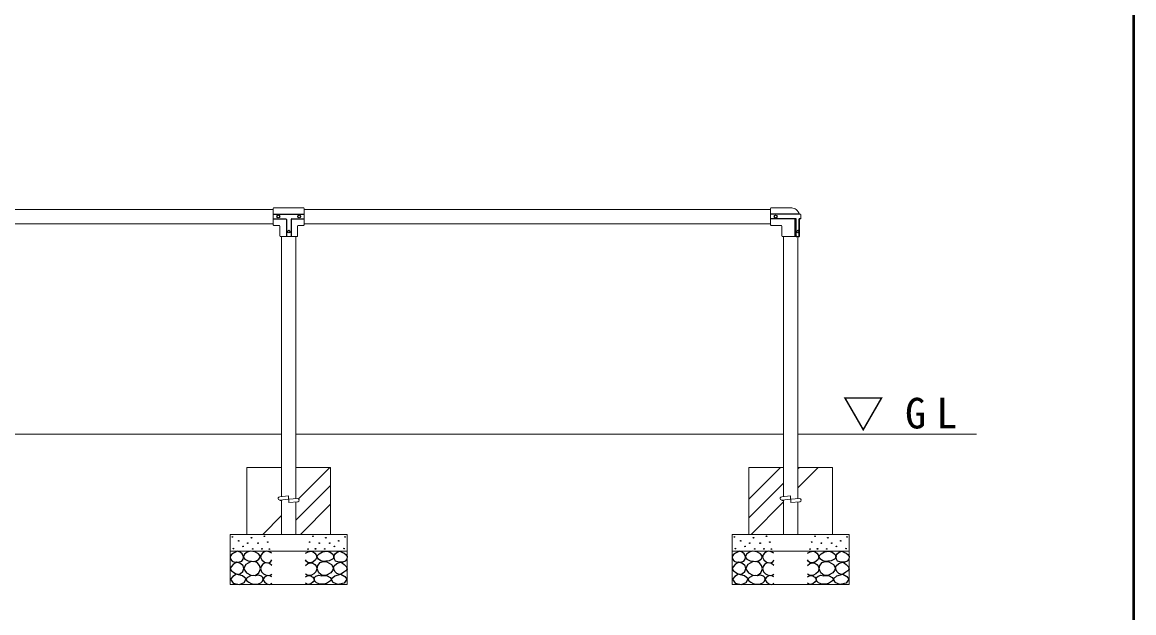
# Model space of a CAD drawing. Units: millimetres, scale not verified. Extents: x -19540 to 0, y -1340 to 13350.
# Drawn here: x -3321 to 0, y 1766 to 3531 of the extents above; entities that cross this region are included whole.
import ezdxf

# ---------------------------------------------------------------- set-up
doc = ezdxf.new("R2010")
doc.units = ezdxf.units.MM
for name, color, linetype, lineweight in [('A3図枠', 7, 'Continuous', 25), ('線', 2, 'Continuous', 25), ('補助', 2, 'Continuous', 13)]:
    doc.layers.add(name, color=color, linetype=linetype, lineweight=lineweight)
doc.styles.add('ＭＳ ゴシック', font='')
doc.styles.get('ＭＳ ゴシック').set_extended_font_data('MS Gothic')

msp = doc.modelspace()

# ---------------------------------------------------------------- linework, layer by layer
at = {"layer": 'A3図枠', "lineweight": 50}
msp.add_line((0, 0), (0, 13350), dxfattribs=at)
at = {"layer": '線', "color": 7, "lineweight": 13}
for p, q in [((-3965, 2971.35), (-2571, 2971.35)), ((-2571, 2974.5), (-2571, 2925.5)), ((-2569, 2976.5), (-2481, 2976.5)), ((-2479, 2974.5), (-2479, 2925.5)), ((-2479, 2971.35), (-1085, 2971.35)), ((-1085, 2974.5), (-1085, 2925.5)), ((-1025, 2976.5), (-1083, 2976.5)), ((-3965, 2928.65), (-2571, 2928.65)), ((-2569, 2923.5), (-2553.5, 2923.5)), ((-2496.5, 2923.5), (-2481, 2923.5)), ((-2479, 2928.65), (-1085, 2928.65)), ((-1053.5, 2923.5), (-1083, 2923.5)), ((-998.5, 2943), (-998.5, 2892)), ((-994.5, 2955), (-994.5, 2945)), ((-2551.5, 2921.5), (-2551.5, 2892)), ((-2549.5, 2890), (-2500.5, 2890)), ((-2546.35, 2113.008), (-2546.35, 2890)), ((-2503.65, 2107.036), (-2503.65, 2890)), ((-2498.5, 2921.5), (-2498.5, 2892)), ((-1051.5, 2921.5), (-1051.5, 2892)), ((-1000.5, 2890), (-1049.5, 2890)), ((-1046.35, 2113.008), (-1046.35, 2890)), ((-1003.65, 2107.036), (-1003.65, 2890)), ((-4003.65, 2300), (-2546.35, 2300)), ((-2503.65, 2300), (-1046.35, 2300)), ((-1003.65, 2300), (-469.748, 2300)), ((-2650, 2200), (-2650, 2000)), ((-2650, 2200), (-2546.35, 2200)), ((-2503.65, 2200), (-2400, 2200)), ((-2400, 2200), (-2400, 2000)), ((-1150, 2200), (-1150, 2000)), ((-1150, 2200), (-1046.35, 2200)), ((-1003.65, 2200), (-900, 2200)), ((-900, 2200), (-900, 2000)), ((-2525.5, 2114.975), (-2551.97, 2112.478)), ((-2525.5, 2104.931), (-2551.03, 2102.522)), ((-2546.35, 2000), (-2546.35, 2102.964)), ((-2525.5, 2104.931), (-2525.5, 2115.022)), ((-2498.97, 2107.478), (-2524.5, 2105.069)), ((-2524.5, 2095.025), (-2524.5, 2105.069)), ((-2498.03, 2097.522), (-2524.5, 2095.025)), ((-2503.65, 2000), (-2503.65, 2096.992)), ((-1025.5, 2114.975), (-1051.97, 2112.478)), ((-1025.5, 2104.931), (-1051.03, 2102.522)), ((-1046.35, 2000), (-1046.35, 2102.964)), ((-1025.5, 2104.931), (-1025.5, 2115.022)), ((-998.97, 2107.478), (-1024.5, 2105.069)), ((-1024.5, 2095.025), (-1024.5, 2105.069)), ((-998.03, 2097.522), (-1024.5, 2095.025)), ((-1003.65, 2000), (-1003.65, 2096.992)), ((-2700, 2000), (-2700, 1850)), ((-2700, 2000), (-2350, 2000)), ((-2546.35, 2000), (-2503.65, 2000)), ((-2350, 2000), (-2350, 1850)), ((-1200, 2000), (-1200, 1850)), ((-1200, 2000), (-850, 2000)), ((-1046.35, 2000), (-1003.65, 2000)), ((-850, 2000), (-850, 1850)), ((-2700, 1950), (-2350, 1950)), ((-1200, 1950), (-850, 1950)), ((-2700, 1850), (-2350, 1850)), ((-1200, 1850), (-850, 1850))]:
    msp.add_line(p, q, dxfattribs=at)
at = {"layer": '線'}
for p, q in [((-2571, 2957), (-2479, 2957)), ((-996.5, 2957), (-1085, 2957)), ((-2571, 2943), (-2534, 2943)), ((-2532, 2941), (-2532, 2890)), ((-2518, 2941), (-2518, 2890)), ((-2516, 2943), (-2479, 2943)), ((-1008.959, 2943), (-1085, 2943)), ((-1011.877, 2890), (-1011.877, 2943)), ((-1008.959, 2892), (-1008.959, 2943)), ((-996.5, 2943), (-999.632, 2943)), ((-999.632, 2892), (-999.632, 2943)), ((-2551.97, 2102.522), (-2546.35, 2101.992)), ((-1051.97, 2102.522), (-1046.35, 2101.992))]:
    msp.add_line(p, q, dxfattribs=at)
at = {"layer": '線', "color": 7, "lineweight": 13}
msp.add_lwpolyline([(-1025, 2976.5), (-1021.577, 2976.278), (-1018.212, 2975.616), (-1014.96, 2974.525), (-1011.877, 2973.023), (-1008.437, 2970.686), (-1005.405, 2967.84), (-1002.855, 2964.555), (-1000.851, 2960.912), (-999.441, 2957)], dxfattribs=at)
at = {"layer": '線'}
for points in [[(-2677.551, 1949.402), (-2684.014, 1946.862), (-2690.225, 1943.382), (-2696.083, 1939.344), (-2699.731, 1933.877), (-2698.719, 1926.294), (-2693.711, 1919.935), (-2686.845, 1917.345), (-2679.136, 1917.084), (-2671.523, 1917.688), (-2665.194, 1920.252), (-2661.442, 1925.538), (-2660.125, 1931.976), (-2660.973, 1937.181), (-2663.927, 1942.115), (-2670.087, 1946.942)], [(-2638.127, 1949.493), (-2643.032, 1948.876), (-2648.669, 1946.79), (-2656.64, 1941.002), (-2660.292, 1934.086), (-2659.417, 1930.124), (-2655.696, 1925.707), (-2646.205, 1920.934), (-2636.235, 1919.49), (-2628.885, 1919.318), (-2621.369, 1920.842), (-2613.77, 1925.456), (-2610.016, 1931.653), (-2610.986, 1936.306), (-2615.693, 1941.654), (-2626.361, 1947.861)], [(-2411.873, 1949.493), (-2406.968, 1948.876), (-2401.331, 1946.79), (-2393.36, 1941.002), (-2389.708, 1934.086), (-2390.583, 1930.124), (-2394.304, 1925.707), (-2403.795, 1920.934), (-2413.765, 1919.49), (-2421.115, 1919.318), (-2428.631, 1920.842), (-2436.23, 1925.456), (-2439.984, 1931.653), (-2439.014, 1936.306), (-2434.307, 1941.654), (-2423.639, 1947.861)], [(-2372.449, 1949.402), (-2365.986, 1946.862), (-2359.775, 1943.382), (-2353.917, 1939.344), (-2350.269, 1933.877), (-2351.281, 1926.294), (-2356.289, 1919.935), (-2363.155, 1917.345), (-2370.864, 1917.084), (-2378.477, 1917.688), (-2384.806, 1920.252), (-2388.558, 1925.538), (-2389.875, 1931.976), (-2389.027, 1937.181), (-2386.073, 1942.115), (-2379.913, 1946.942)], [(-1177.551, 1949.402), (-1184.014, 1946.862), (-1190.225, 1943.382), (-1196.083, 1939.344), (-1199.731, 1933.877), (-1198.719, 1926.294), (-1193.711, 1919.935), (-1186.845, 1917.345), (-1179.136, 1917.084), (-1171.523, 1917.688), (-1165.194, 1920.252), (-1161.442, 1925.538), (-1160.125, 1931.976), (-1160.973, 1937.181), (-1163.927, 1942.115), (-1170.087, 1946.942)], [(-1138.127, 1949.493), (-1143.032, 1948.876), (-1148.669, 1946.79), (-1156.64, 1941.002), (-1160.292, 1934.086), (-1159.417, 1930.124), (-1155.696, 1925.707), (-1146.205, 1920.934), (-1136.235, 1919.49), (-1128.885, 1919.318), (-1121.369, 1920.842), (-1113.77, 1925.456), (-1110.016, 1931.653), (-1110.986, 1936.306), (-1115.693, 1941.654), (-1126.361, 1947.861)], [(-911.873, 1949.493), (-906.968, 1948.876), (-901.331, 1946.79), (-893.36, 1941.002), (-889.708, 1934.086), (-890.583, 1930.124), (-894.304, 1925.707), (-903.795, 1920.934), (-913.765, 1919.49), (-921.115, 1919.318), (-928.631, 1920.842), (-936.23, 1925.456), (-939.984, 1931.653), (-939.014, 1936.306), (-934.307, 1941.654), (-923.639, 1947.861)], [(-872.449, 1949.402), (-865.986, 1946.862), (-859.775, 1943.382), (-853.917, 1939.344), (-850.269, 1933.877), (-851.281, 1926.294), (-856.289, 1919.935), (-863.155, 1917.345), (-870.864, 1917.084), (-878.477, 1917.688), (-884.806, 1920.252), (-888.558, 1925.538), (-889.875, 1931.976), (-889.027, 1937.181), (-886.073, 1942.115), (-879.913, 1946.942)], [(-2680.086, 1916.45), (-2685.415, 1913.657), (-2690.859, 1909.479), (-2697.308, 1902.659), (-2699.731, 1895.855), (-2696.103, 1891.027), (-2689.592, 1886.666), (-2682.954, 1882.379), (-2676.284, 1880.329), (-2668.64, 1882.776), (-2662.343, 1889.201), (-2659.236, 1897.478), (-2660.759, 1905.994), (-2668.917, 1913.245)], [(-2650.831, 1885.163), (-2638.242, 1878.307), (-2624.883, 1877.324), (-2614.599, 1884.778), (-2609.747, 1896.515), (-2612.027, 1907.293), (-2618.936, 1915.436), (-2627.761, 1918.869), (-2638.938, 1917.598), (-2652.692, 1909.543), (-2658.669, 1898.678), (-2656.034, 1891.484)], [(-2399.169, 1885.163), (-2411.758, 1878.307), (-2425.117, 1877.324), (-2435.401, 1884.778), (-2440.253, 1896.515), (-2437.973, 1907.293), (-2431.064, 1915.436), (-2422.239, 1918.869), (-2411.062, 1917.598), (-2397.308, 1909.543), (-2391.331, 1898.678), (-2393.966, 1891.484)], [(-2369.914, 1916.45), (-2364.585, 1913.657), (-2359.141, 1909.479), (-2352.692, 1902.659), (-2350.269, 1895.855), (-2353.897, 1891.027), (-2360.408, 1886.666), (-2367.046, 1882.379), (-2373.716, 1880.329), (-2381.36, 1882.776), (-2387.657, 1889.201), (-2390.764, 1897.478), (-2389.241, 1905.994), (-2381.083, 1913.245)], [(-1180.086, 1916.45), (-1185.415, 1913.657), (-1190.859, 1909.479), (-1197.308, 1902.659), (-1199.731, 1895.855), (-1196.103, 1891.027), (-1189.592, 1886.666), (-1182.954, 1882.379), (-1176.284, 1880.329), (-1168.64, 1882.776), (-1162.343, 1889.201), (-1159.236, 1897.478), (-1160.759, 1905.994), (-1168.917, 1913.245)], [(-1150.831, 1885.163), (-1138.242, 1878.307), (-1124.883, 1877.324), (-1114.599, 1884.778), (-1109.747, 1896.515), (-1112.027, 1907.293), (-1118.936, 1915.436), (-1127.761, 1918.869), (-1138.938, 1917.598), (-1152.692, 1909.543), (-1158.669, 1898.678), (-1156.034, 1891.484)], [(-899.169, 1885.163), (-911.758, 1878.307), (-925.117, 1877.324), (-935.401, 1884.778), (-940.253, 1896.515), (-937.973, 1907.293), (-931.064, 1915.436), (-922.239, 1918.869), (-911.062, 1917.598), (-897.308, 1909.543), (-891.331, 1898.678), (-893.966, 1891.484)], [(-869.914, 1916.45), (-864.585, 1913.657), (-859.141, 1909.479), (-852.692, 1902.659), (-850.269, 1895.855), (-853.897, 1891.027), (-860.408, 1886.666), (-867.046, 1882.379), (-873.716, 1880.329), (-881.36, 1882.776), (-887.657, 1889.201), (-890.764, 1897.478), (-889.241, 1905.994), (-881.083, 1913.245)], [(-2680.905, 1880.517), (-2692.225, 1874.498), (-2699.036, 1865.683), (-2690.549, 1854.413), (-2672.114, 1850.299), (-2657.761, 1856.41), (-2652.335, 1866.782), (-2663.117, 1875.89)], [(-2623.802, 1876.373), (-2631.337, 1876.999), (-2639.479, 1875.562), (-2648.406, 1871.504), (-2652.723, 1866.102), (-2650.037, 1861.419), (-2644.074, 1856.912), (-2637.595, 1853.068), (-2630.289, 1850.695), (-2618.44, 1850.928), (-2608.124, 1855.02), (-2603.421, 1859.827), (-2601.367, 1865.561), (-2602.427, 1870.709), (-2606.503, 1875.292), (-2614.901, 1877.832)], [(-2426.198, 1876.373), (-2418.663, 1876.999), (-2410.521, 1875.562), (-2401.594, 1871.504), (-2397.277, 1866.102), (-2399.963, 1861.419), (-2405.926, 1856.912), (-2412.405, 1853.068), (-2419.711, 1850.695), (-2431.56, 1850.928), (-2441.876, 1855.02), (-2446.579, 1859.827), (-2448.633, 1865.561), (-2447.573, 1870.709), (-2443.497, 1875.292), (-2435.099, 1877.832)], [(-2369.095, 1880.517), (-2357.775, 1874.498), (-2350.964, 1865.683), (-2359.451, 1854.413), (-2377.886, 1850.299), (-2392.239, 1856.41), (-2397.665, 1866.782), (-2386.883, 1875.89)], [(-1180.905, 1880.517), (-1192.225, 1874.498), (-1199.036, 1865.683), (-1190.549, 1854.413), (-1172.114, 1850.299), (-1157.761, 1856.41), (-1152.335, 1866.782), (-1163.117, 1875.89)], [(-1123.802, 1876.373), (-1131.337, 1876.999), (-1139.479, 1875.562), (-1148.406, 1871.504), (-1152.723, 1866.102), (-1150.037, 1861.419), (-1144.074, 1856.912), (-1137.595, 1853.068), (-1130.289, 1850.695), (-1118.44, 1850.928), (-1108.124, 1855.02), (-1103.421, 1859.827), (-1101.367, 1865.561), (-1102.427, 1870.709), (-1106.503, 1875.292), (-1114.901, 1877.832)], [(-926.198, 1876.373), (-918.663, 1876.999), (-910.521, 1875.562), (-901.594, 1871.504), (-897.277, 1866.102), (-899.963, 1861.419), (-905.926, 1856.912), (-912.405, 1853.068), (-919.711, 1850.695), (-931.56, 1850.928), (-941.876, 1855.02), (-946.579, 1859.827), (-948.633, 1865.561), (-947.573, 1870.709), (-943.497, 1875.292), (-935.099, 1877.832)], [(-869.095, 1880.517), (-857.775, 1874.498), (-850.964, 1865.683), (-859.451, 1854.413), (-877.886, 1850.299), (-892.239, 1856.41), (-897.665, 1866.782), (-886.883, 1875.89)]]:
    msp.add_lwpolyline(points, close=True, dxfattribs=at)
for points in [[(-2575, 1943.299), (-2583.427, 1948.154), (-2592.11, 1949.636), (-2597.729, 1947.948), (-2602.883, 1944.249), (-2607.355, 1938.941), (-2609.22, 1932.209), (-2605.552, 1923.439), (-2597.496, 1917), (-2589.197, 1914.621), (-2581.971, 1915.733), (-2577.921, 1919.109), (-2575, 1923.654)], [(-2475, 1943.299), (-2466.573, 1948.154), (-2457.89, 1949.636), (-2452.271, 1947.948), (-2447.117, 1944.249), (-2442.645, 1938.941), (-2440.78, 1932.209), (-2444.448, 1923.439), (-2452.504, 1917), (-2460.803, 1914.621), (-2468.029, 1915.733), (-2472.079, 1919.109), (-2475, 1923.654)], [(-1075, 1943.299), (-1083.427, 1948.154), (-1092.11, 1949.636), (-1097.729, 1947.948), (-1102.883, 1944.249), (-1107.355, 1938.941), (-1109.22, 1932.209), (-1105.552, 1923.439), (-1097.496, 1917), (-1089.197, 1914.621), (-1081.971, 1915.733), (-1077.921, 1919.109), (-1075, 1923.654)], [(-975, 1943.299), (-966.573, 1948.154), (-957.89, 1949.636), (-952.27, 1947.948), (-947.117, 1944.249), (-942.645, 1938.941), (-940.78, 1932.209), (-944.448, 1923.439), (-952.504, 1917), (-960.803, 1914.621), (-968.029, 1915.733), (-972.079, 1919.109), (-975, 1923.654)], [(-2575.317, 1907.178), (-2582.457, 1912.64), (-2590.526, 1915.099), (-2597.231, 1913.875), (-2603.199, 1910.03), (-2607.592, 1904.248), (-2609.22, 1897.039), (-2606.556, 1888.431), (-2600.348, 1881.513), (-2592.709, 1877.642), (-2585.139, 1876.761), (-2579.985, 1878.2), (-2575.317, 1880.88)], [(-2474.683, 1907.178), (-2467.543, 1912.64), (-2459.474, 1915.099), (-2452.769, 1913.875), (-2446.801, 1910.03), (-2442.408, 1904.248), (-2440.78, 1897.039), (-2443.444, 1888.431), (-2449.652, 1881.513), (-2457.291, 1877.642), (-2464.861, 1876.761), (-2470.015, 1878.2), (-2474.683, 1880.88)], [(-1075.317, 1907.178), (-1082.457, 1912.64), (-1090.526, 1915.099), (-1097.231, 1913.875), (-1103.199, 1910.03), (-1107.592, 1904.248), (-1109.22, 1897.039), (-1106.556, 1888.431), (-1100.348, 1881.513), (-1092.709, 1877.642), (-1085.139, 1876.761), (-1079.985, 1878.2), (-1075.317, 1880.88)], [(-974.683, 1907.178), (-967.543, 1912.64), (-959.474, 1915.099), (-952.769, 1913.875), (-946.801, 1910.03), (-942.408, 1904.248), (-940.78, 1897.039), (-943.444, 1888.431), (-949.652, 1881.513), (-957.291, 1877.642), (-964.861, 1876.761), (-970.015, 1878.2), (-974.683, 1880.88)], [(-2575, 1872.642), (-2581.018, 1875.96), (-2588.307, 1876.761), (-2597.024, 1872.427), (-2601.298, 1865.671), (-2600.686, 1862.001), (-2597.813, 1857.75), (-2590.651, 1852.278), (-2583.238, 1850.462), (-2578.942, 1851.514), (-2575, 1853.631)], [(-2475, 1872.642), (-2468.982, 1875.96), (-2461.693, 1876.761), (-2452.976, 1872.427), (-2448.702, 1865.671), (-2449.314, 1862.001), (-2452.187, 1857.75), (-2459.349, 1852.278), (-2466.762, 1850.462), (-2471.058, 1851.514), (-2475, 1853.631)], [(-1075, 1872.642), (-1081.018, 1875.96), (-1088.307, 1876.761), (-1097.024, 1872.427), (-1101.298, 1865.671), (-1100.686, 1862.001), (-1097.813, 1857.75), (-1090.651, 1852.278), (-1083.238, 1850.462), (-1078.942, 1851.514), (-1075, 1853.631)], [(-975, 1872.642), (-968.982, 1875.96), (-961.692, 1876.761), (-952.976, 1872.427), (-948.702, 1865.671), (-949.314, 1862.001), (-952.187, 1857.75), (-959.349, 1852.278), (-966.762, 1850.462), (-971.058, 1851.514), (-975, 1853.631)]]:
    msp.add_lwpolyline(points, dxfattribs=at)
for centre, radius in [((-2556, 2950), 4), ((-2494, 2950), 4), ((-1070, 2950), 4), ((-2525, 2905), 4), ((-2693.394, 1992.177), 1), ((-2597.583, 1994.091), 1), ((-2452.417, 1994.091), 1), ((-2356.606, 1992.177), 1), ((-1193.394, 1992.177), 1), ((-1097.583, 1994.091), 1), ((-952.417, 1994.091), 1), ((-856.606, 1992.177), 1), ((-2674.383, 1980.77), 1), ((-2661.392, 1963.977), 1), ((-2647.451, 1973.483), 1), ((-2636.044, 1989.959), 1), ((-2616.504, 1973.549), 1), ((-2587.582, 1977.063), 1), ((-2462.418, 1977.063), 1), ((-2433.496, 1973.549), 1), ((-2413.956, 1989.959), 1), ((-2402.549, 1973.483), 1), ((-2388.608, 1963.977), 1), ((-2375.617, 1980.77), 1), ((-1174.383, 1980.77), 1), ((-1161.392, 1963.977), 1), ((-1147.451, 1973.483), 1), ((-1136.044, 1989.959), 1), ((-1116.504, 1973.549), 1), ((-1087.582, 1977.063), 1), ((-962.418, 1977.063), 1), ((-933.496, 1973.549), 1), ((-913.956, 1989.959), 1), ((-902.549, 1973.483), 1), ((-888.608, 1963.977), 1), ((-875.617, 1980.77), 1), ((-2690.225, 1957.323), 1), ((-2632.559, 1956.373), 1), ((-2604.881, 1956.521), 1), ((-2582.717, 1955.98), 1), ((-2467.283, 1955.98), 1), ((-2445.119, 1956.521), 1), ((-2417.441, 1956.373), 1), ((-2359.775, 1957.323), 1), ((-1190.225, 1957.323), 1), ((-1132.559, 1956.373), 1), ((-1104.881, 1956.521), 1), ((-1082.717, 1955.98), 1), ((-967.283, 1955.98), 1), ((-945.119, 1956.521), 1), ((-917.441, 1956.373), 1), ((-859.775, 1957.323), 1)]:
    msp.add_circle(centre, radius, dxfattribs=at)
at = {"layer": '線', "color": 7, "lineweight": 13}
for centre, radius, start, end in [((-2569, 2974.5), 2, 90, 180), ((-2481, 2974.5), 2, 0, 90), ((-1083, 2974.5), 2, 90, 180), ((-996.5, 2955), 2, 0, 90), ((-2569, 2925.5), 2, 180, 270), ((-2553.5, 2921.5), 2, 0, 90), ((-2496.5, 2921.5), 2, 90, 180), ((-2481, 2925.5), 2, 270, 0), ((-1083, 2925.5), 2, 180, 270), ((-1053.5, 2921.5), 2, 0, 90), ((-996.5, 2945), 2, 270, 0), ((-2549.5, 2892), 2, 180, 270), ((-2500.5, 2892), 2, 270, 0), ((-1049.5, 2892), 2, 180, 270), ((-1000.5, 2892), 2, 270, 0), ((-2551.5, 2107.5), 5, 95.38931, 275.38931), ((-2498.5, 2102.5), 5, 275.38931, 95.38931), ((-1051.5, 2107.5), 5, 95.38931, 275.38931), ((-998.5, 2102.5), 5, 275.38931, 95.38931)]:
    msp.add_arc(centre, radius, start, end, dxfattribs=at)
at = {"layer": '線'}
for centre, start, end in [((-2534, 2941), 0, 90), ((-2516, 2941), 90, 180), ((-1006.959, 2892), 180, 270), ((-1001.632, 2892), 270, 0)]:
    msp.add_arc(centre, 2, start, end, dxfattribs=at)
msp.add_ellipse((-1003.62, 2905), major_axis=(0, -4.004), ratio=0.706341, dxfattribs=at)
at = {"layer": '補助'}
for p, q in [((-2495.723, 2106.658), (-2402.381, 2200)), ((-1150, 2105.343), (-1055.343, 2200)), ((-1003.65, 2139.44), (-943.09, 2200)), ((-1003.65, 2195.566), (-999.216, 2200)), ((-2503.65, 2042.605), (-2400, 2146.255)), ((-1150, 2049.216), (-1046.35, 2152.866)), ((-1143.09, 2000), (-1046.35, 2096.74)), ((-2490.128, 2000), (-2400, 2090.128)), ((-2602.381, 2000), (-2546.35, 2056.031))]:
    msp.add_line(p, q, dxfattribs=at)

# ---------------------------------------------------------------- texts
at = {"layer": '補助', "insert": (-870.833, 2308.333), "char_height": 91.64, "attachment_point": 7, "style": 'ＭＳ ゴシック'}
msp.add_mtext('\\T1.5;▽GL', dxfattribs=at)

doc.saveas('drawing.dxf')
